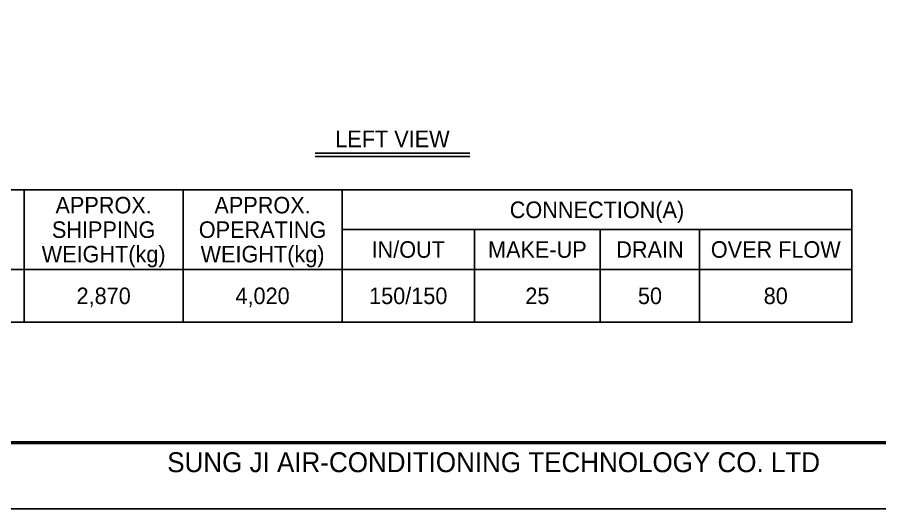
# Model space of a CAD drawing. Header units: millimetres. Extents: x 3756 to 33163, y 2897 to 23692.
# Drawn here: x 12635 to 21753, y 2897 to 8095 of the extents above; entities that cross this region are included whole.
import ezdxf
from ezdxf.enums import TextEntityAlignment as Align

# ---------------------------------------------------------------- set-up
doc = ezdxf.new("R2010")
doc.units = ezdxf.units.MM
for name, color, linetype in [('냉각탑_box', 1, 'Continuous'), ('냉각탑_form', 1, 'Continuous'), ('냉각탑_text', 3, 'Continuous')]:
    doc.layers.add(name, color=color, linetype=linetype)
doc.styles.add('돋움', font='Dotum.ttf')

# ---------------------------------------------------------------- blocks, each defined once
blk = doc.blocks.new('냉각탑form')
at = {"layer": 'Defpoints'}
blk.add_lwpolyline([(0, 297.07), (420.1, 297.07), (420.1, 0), (0, 0)], close=True, dxfattribs=at)
at = {"layer": '냉각탑_form', "const_width": 0.5}
blk.add_lwpolyline([(10, 287.07), (10, 10), (410.1, 10), (410.1, 287.07)], close=True, dxfattribs=at)
at = {"layer": '냉각탑_form', "style": '돋움'}
blk.add_text('SUNG JI AIR-CONDITIONING TECHNOLOGY CO. LTD', height=3.0007, dxfattribs=at).set_placement((149.5, 5.53))

msp = doc.modelspace()

# ---------------------------------------------------------------- linework, layer by layer
at = {"layer": '냉각탑_box'}
for p, q in [((15785, 6656.5), (17418.3, 6656.5)), ((15785, 6621.5), (17418.3, 6621.5)), ((12708.6, 6268.9), (12708.6, 4868.9)), ((12708.6, 6268.9), (12708.6, 4868.9)), ((14388.6, 6268.9), (14388.6, 4868.9)), ((14388.6, 6268.9), (14388.6, 4868.9)), ((16068.6, 6268.9), (16068.6, 4868.9)), ((16068.6, 6268.9), (16068.6, 4868.9)), ((16068.6, 5848.9), (21458.6, 5848.9)), ((16068.6, 5848.9), (21458.6, 5848.9)), ((17468.6, 5848.9), (17468.6, 4868.9)), ((17468.6, 5848.9), (17468.6, 4868.9)), ((18798.6, 5848.9), (18798.6, 4868.9)), ((18798.6, 5848.9), (18798.6, 4868.9)), ((19848.6, 5848.9), (19848.6, 4868.9)), ((19848.6, 5848.9), (19848.6, 4868.9)), ((6408.6, 5428.9), (21458.6, 5428.9)), ((6408.6, 5428.9), (21458.6, 5428.9))]:
    msp.add_line(p, q, dxfattribs=at)
msp.add_lwpolyline([(6408.6, 6268.9), (21458.6, 6268.9), (21458.6, 4868.9), (6408.6, 4868.9)], close=True, dxfattribs=at)
msp.add_lwpolyline([(6408.6, 6268.9), (21458.6, 6268.9), (21458.6, 4868.9), (6408.6, 4868.9)], close=True, dxfattribs=at)

# ---------------------------------------------------------------- block references
at = {"layer": '냉각탑_form', "xscale": 70, "yscale": 70, "zscale": 70}
msp.add_blockref('냉각탑form', (3755.9, 2896.9), dxfattribs=at)

# ---------------------------------------------------------------- texts
at = {"layer": '냉각탑_text', "style": '돋움'}
for s, p in [('LEFT VIEW', (16601.6, 6808.2)), ('APPROX.', (13548.6, 6107.9)), ('APPROX.', (13548.6, 6107.9)), ('APPROX.', (15228.6, 6107.9)), ('APPROX.', (15228.6, 6107.9)), ('CONNECTION(A)', (18763.6, 6058.9)), ('CONNECTION(A)', (18763.6, 6058.9)), ('SHIPPING', (13548.6, 5848.9)), ('SHIPPING', (13548.6, 5848.9)), ('OPERATING', (15228.6, 5848.9)), ('OPERATING', (15228.6, 5848.9)), ('WEIGHT(kg)', (13548.6, 5589.9)), ('WEIGHT(kg)', (13548.6, 5589.9)), ('WEIGHT(kg)', (15228.6, 5589.9)), ('WEIGHT(kg)', (15228.6, 5589.9)), ('IN/OUT', (16768.6, 5638.9)), ('IN/OUT', (16768.6, 5638.9)), ('MAKE-UP', (18133.6, 5638.9)), ('MAKE-UP', (18133.6, 5638.9)), ('DRAIN', (19323.6, 5638.9)), ('DRAIN', (19323.6, 5638.9)), ('OVER FLOW', (20653.6, 5638.9)), ('OVER FLOW', (20653.6, 5638.9)), ('2,870', (13548.6, 5148.9)), ('4,020', (15228.6, 5148.9)), ('150/150', (16768.6, 5148.9)), ('25', (18133.6, 5148.9)), ('50', (19323.6, 5148.9)), ('80', (20653.6, 5148.9))]:
    msp.add_text(s, height=175, dxfattribs=at).set_placement(p, align=Align.MIDDLE_CENTER)

doc.saveas('drawing.dxf')
